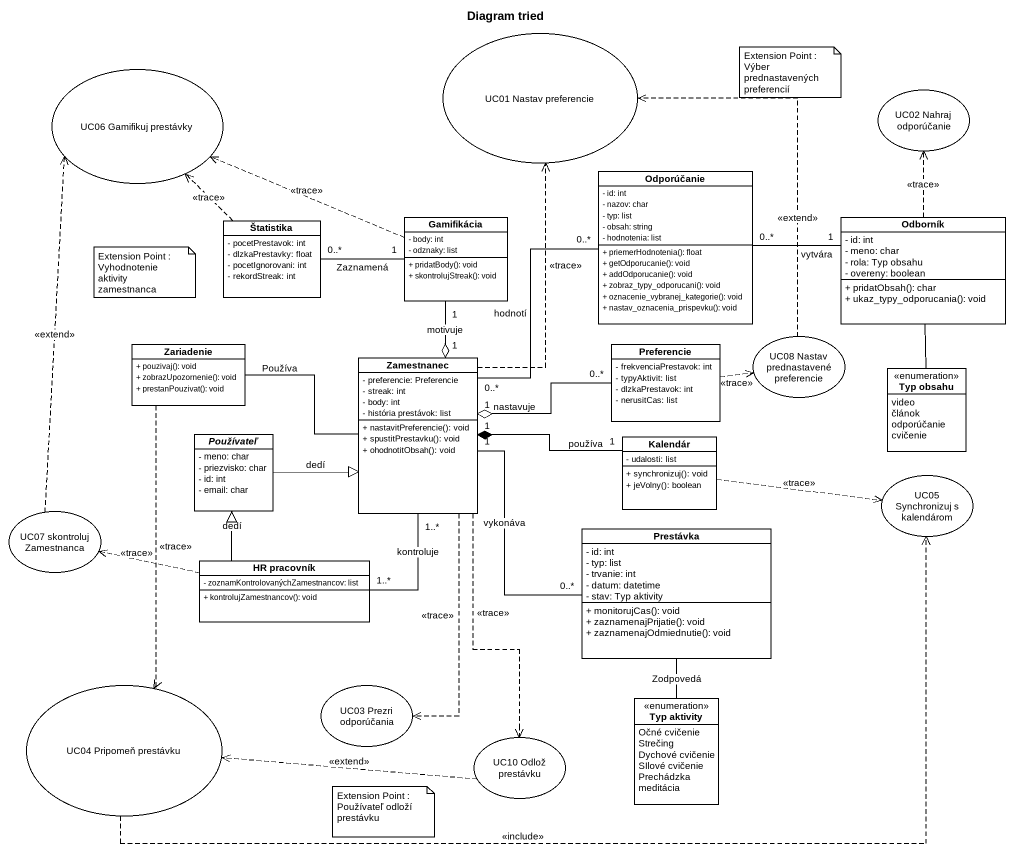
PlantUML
@startuml
title Diagram tried
allowmixing
hide circle
hide empty members
skinparam classAttributeIconSize 0
usecase "UC01 Nastav preferencie" as UC01_Nastav_preferencie
usecase "UC06 Gamifikuj prestávky" as UC06_Gamifikuj_prestávky
usecase "UC02 Nahraj odporúčanie" as UC02_Nahraj_odporúčanie
class Odporúčanie {
  - id: int
  - nazov: char
  - typ: list
  - obsah: string
  - hodnotenia: list
  + priemerHodnotenia(): float
  + getOdporucanie(): void
  + addOdporucanie(): void
  + zobraz_typy_odporucani(): void
  + oznacenie_vybranej_kategorie(): void
  + nastav_oznacenia_prispevku(): void
}
class Štatistika {
  - pocetPrestavok: int
  - dlzkaPrestavky: float
  - pocetIgnorovani: int
  - rekordStreak: int
}
class Gamifikácia {
  - body: int
  - odznaky: list
  + pridatBody(): void
  + skontrolujStreak(): void
}
class Odborník {
  - id: int
  - meno: char
  - rola: Typ obsahu
  - overeny: boolean
  + pridatObsah(): char
  + ukaz_typy_odporucania(): void
}
class Zariadenie {
  + pouzivaj(): void
  + zobrazUpozornenie(): void
  + prestanPouzivat(): void
}
class Zamestnanec {
  - preferencie: Preferencie
  - streak: int
  - body: int
  - história prestávok: list
  + nastavitPreferencie(): void
  + spustitPrestavku(): void
  + ohodnotitObsah(): void
}
class Preferencie {
  - frekvenciaPrestavok: int
  - typyAktivit: list
  - dlzkaPrestavok: int
  - nerusitCas: list
}
usecase "UC08 Nastav prednastavené preferencie" as UC08_Nastav_prednastavené
enum "Typ obsahu" as Typ_obsahu {
  video
  článok
  odporúčanie
  cvičenie
}
abstract class Používateľ {
  - meno: char
  - priezvisko: char
  - id: int
  - email: char
}
class Kalendár {
  - udalosti: list
  + synchronizuj(): void
  + jeVolny(): boolean
}
usecase "UC05 Synchronizuj s kalendárom" as UC05_Synchronizuj_s
usecase "UC07 skontroluj Zamestnanca" as UC07_skontroluj_Zamestnanca
class "HR pracovník" as HR_pracovník {
  - zoznamKontrolovanýchZamestnancov: list
  + kontrolujZamestnancov(): void
}
class Prestávka {
  - id: int
  - typ: list
  - trvanie: int
  - datum: datetime
  - stav: Typ aktivity
  + monitorujCas(): void
  + zaznamenajPrijatie(): void
  + zaznamenajOdmiednutie(): void
}
usecase "UC04 Pripomeň prestávku" as UC04_Pripomeň_prestávku
usecase "UC03 Prezri odporúčania" as UC03_Prezri_odporúčania
enum "Typ aktivity" as Typ_aktivity {
  Očné cvičenie
  Strečing
  Dychové cvičenie
  SIlové cvičenie
  Prechádzka
  meditácia
}
usecase "UC10 Odlož prestávku" as UC10_Odlož_prestávku
Štatistika .up.> UC06_Gamifikuj_prestávky : <<trace>>
Gamifikácia .left.> UC06_Gamifikuj_prestávky : <<trace>>
Gamifikácia "1" -left- "0..*" Štatistika : Zaznamená
Gamifikácia "1" --o "1" Zamestnanec : motivuje
Odborník .up.> UC02_Nahraj_odporúčanie : <<trace>>
Odborník "1" -left- "0..*" Odporúčanie : vytvára
Odborník -- Typ_obsahu
Zariadenie ..> UC04_Pripomeň_prestávku : <<trace>>
Zamestnanec .up.> UC01_Nastav_preferencie : <<trace>>
Zamestnanec "0..*" -up- "0..*" Odporúčanie : hodnotí
Zamestnanec -left- Zariadenie : Používa
Zamestnanec "1" -- "0..*" Prestávka : vykonáva
Zamestnanec ..> UC03_Prezri_odporúčania : <<trace>>
Zamestnanec ..> UC10_Odlož_prestávku : <<trace>>
Preferencie "0..*" -left-o "1" Zamestnanec : nastavuje
Preferencie .right.> UC08_Nastav_prednastavené : <<trace>>
UC08_Nastav_prednastavené .up.> UC01_Nastav_preferencie : <<extend>>
Používateľ -right-|> Zamestnanec : dedí
Kalendár "1" -left-* "1" Zamestnanec : používa
Kalendár .right.> UC05_Synchronizuj_s : <<trace>>
UC07_skontroluj_Zamestnanca .up.> UC06_Gamifikuj_prestávky : <<extend>>
HR_pracovník "1..*" -up- "1..*" Zamestnanec : kontroluje
HR_pracovník -up-|> Používateľ : dedí
HR_pracovník .left.> UC07_skontroluj_Zamestnanca : <<trace>>
Prestávka -- Typ_aktivity : Zodpovedá
UC04_Pripomeň_prestávku .right.> UC05_Synchronizuj_s : <<include>>
UC10_Odlož_prestávku .left.> UC04_Pripomeň_prestávku : <<extend>>
note as N1
  Extension Point : Výber prednastavených preferencií
end note
note as N2
  Extension Point : Vyhodnotenie aktivity zamestnanca
end note
note as N3
  Extension Point : Používateľ odloží prestávku
end note
@enduml
